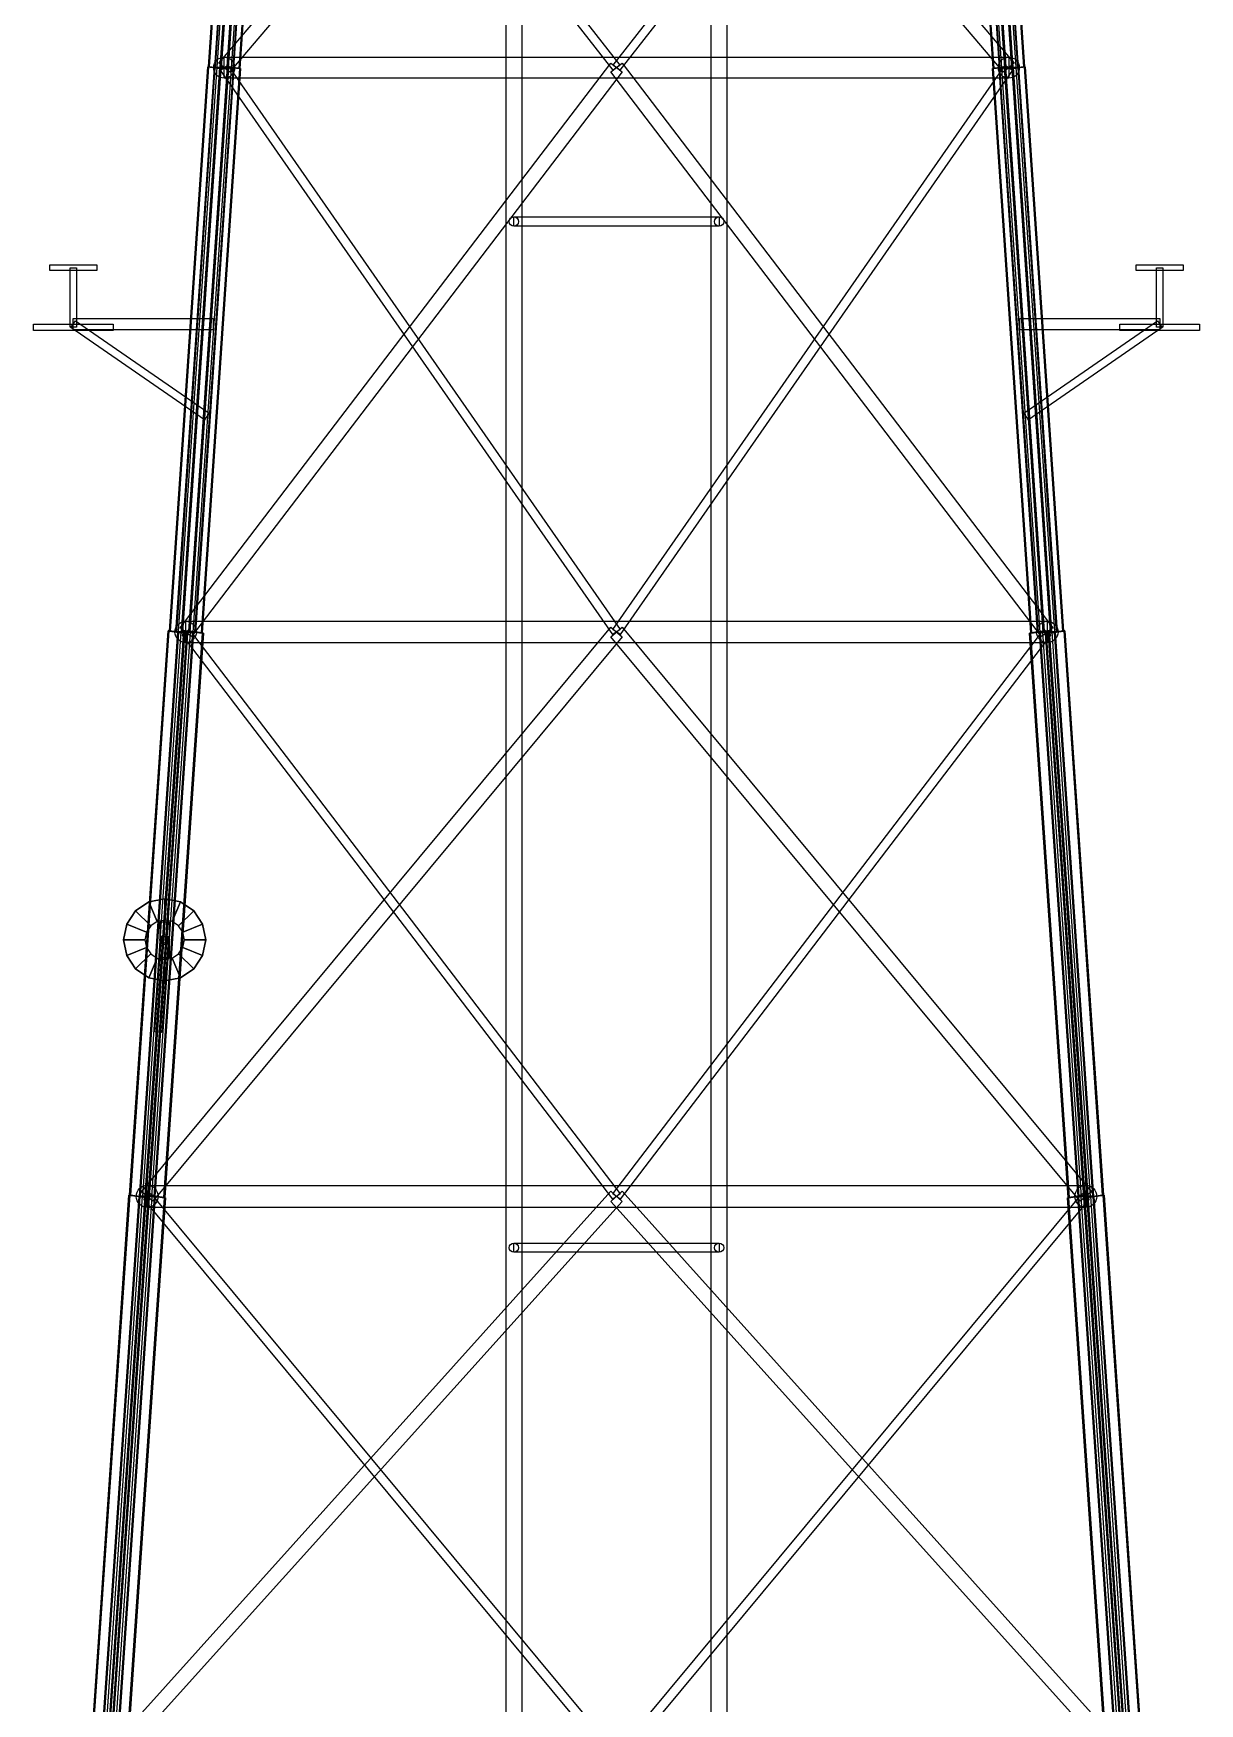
# Model space of a CAD drawing. Header units: millimetres. Extents: x -48000 to 1060615, y -2000 to 333000.
# Drawn here: x -11367 to 11367, y 131114 to 163668 of the extents above; entities that cross this region are included whole.
import ezdxf

# ---------------------------------------------------------------- set-up
doc = ezdxf.new("R2010")
doc.units = ezdxf.units.MM
doc.layers.add('D-STR-CORE', color=7, linetype='Continuous', lineweight=25)
doc.layers.add('D-STR-STRC', color=7, linetype='Continuous', lineweight=25)

msp = doc.modelspace()

# ---------------------------------------------------------------- linework, layer by layer
at = {"layer": 'D-STR-CORE'}
for points in [[(-2160, 18300), (-1840, 18300), (-1840, 224550), (-2160, 224550)], [(-2160, 18300), (-1840, 18300), (-1840, 224550), (-2160, 224550)], [(1840, 18300), (2160, 18300), (2160, 224550), (1840, 224550)], [(1840, 18300), (2160, 18300), (2160, 224550), (1840, 224550)], [(-2000, 160090), (2000, 160090), (2000, 159910), (-2000, 159910)], [(2000, 159910), (-2000, 159910), (-2000, 160090), (2000, 160090)], [(-2000, 140090), (2000, 140090), (2000, 139910), (-2000, 139910)], [(2000, 139910), (-2000, 139910), (-2000, 140090), (2000, 140090)]]:
    msp.add_lwpolyline(points, close=True, dxfattribs=at)
for centre in [(-2000, 160000), (2000, 160000), (-2000, 140000), (2000, 140000)]:
    msp.add_circle(centre, 90, dxfattribs=at)
at = {"layer": 'D-STR-STRC'}
for points in [[(-7721.06, 162984.02), (-7956.37, 163015.98), (-7345.35, 172015.98), (-7110.04, 171984.02)], [(-7956.37, 163015.98), (-7943.64, 163015.98), (-7332.62, 172015.98), (-7345.35, 172015.98)], [(-7943.64, 163015.98), (-7956.37, 163015.98), (-7345.35, 172015.98), (-7332.62, 172015.98)], [(-7956.37, 163015.98), (-7721.06, 162984.02), (-7110.04, 171984.02), (-7345.35, 172015.98)], [(-7943.64, 163015.98), (-7830.91, 163000.67), (-7219.9, 172000.67), (-7332.62, 172015.98)], [(-7830.91, 163000.67), (-7943.64, 163015.98), (-7332.62, 172015.98), (-7219.9, 172000.67)], [(-7830.91, 163000.67), (-7475.1, 163000.67), (-6864.08, 172000.67), (-7219.9, 172000.67)], [(-7475.1, 163000.67), (-7830.91, 163000.67), (-7219.9, 172000.67), (-6864.08, 172000.67)], [(-7465.24, 162999.33), (-7821.06, 162999.33), (-7210.04, 171999.33), (-6854.23, 171999.33)], [(-7821.06, 162999.33), (-7708.33, 162984.02), (-7097.32, 171984.02), (-7210.04, 171999.33)], [(-7708.33, 162984.02), (-7821.06, 162999.33), (-7210.04, 171999.33), (-7097.32, 171984.02)], [(-7821.06, 162999.33), (-7465.24, 162999.33), (-6854.23, 171999.33), (-7210.04, 171999.33)], [(-7782.57, 163009.13), (-7171.55, 172009.13), (-6902.57, 171990.87), (-7513.59, 162990.87)], [(-6902.57, 171990.87), (-7513.59, 162990.87), (-7782.57, 163009.13), (-7171.55, 172009.13)], [(-7750.8, 163087.29), (-102.72, 172087.29), (102.72, 171912.71), (-7545.36, 162912.71)], [(102.72, 171912.71), (-7545.36, 162912.71), (-7750.8, 163087.29), (-102.72, 172087.29)], [(-7728.77, 163005.48), (-7117.76, 172005.48), (-6956.37, 171994.52), (-7567.39, 162994.52)], [(-6956.37, 171994.52), (-7567.39, 162994.52), (-7728.77, 163005.48), (-7117.76, 172005.48)], [(-7708.33, 162984.02), (-7721.06, 162984.02), (-7110.04, 171984.02), (-7097.32, 171984.02)], [(-7721.06, 162984.02), (-7708.33, 162984.02), (-7097.32, 171984.02), (-7110.04, 171984.02)], [(-7475.1, 163000.67), (-7587.82, 163015.98), (-6976.81, 172015.98), (-6864.08, 172000.67)], [(-7587.82, 163015.98), (-7575.1, 163015.98), (-6964.08, 172015.98), (-6976.81, 172015.98)], [(-7575.1, 163015.98), (-7587.82, 163015.98), (-6976.81, 172015.98), (-6964.08, 172015.98)], [(-7587.82, 163015.98), (-7475.1, 163000.67), (-6864.08, 172000.67), (-6976.81, 172015.98)], [(-7575.1, 163015.98), (-7339.79, 162984.02), (-6728.77, 171984.02), (-6964.08, 172015.98)], [(-7339.79, 162984.02), (-7575.1, 163015.98), (-6964.08, 172015.98), (-6728.77, 171984.02)], [(-7352.52, 162984.02), (-7465.24, 162999.33), (-6854.23, 171999.33), (-6741.5, 171984.02)], [(-7465.24, 162999.33), (-7352.52, 162984.02), (-6741.5, 171984.02), (-6854.23, 171999.33)], [(-7339.79, 162984.02), (-7352.52, 162984.02), (-6741.5, 171984.02), (-6728.77, 171984.02)], [(-7352.52, 162984.02), (-7339.79, 162984.02), (-6728.77, 171984.02), (-6741.5, 171984.02)], [(-6973.35, 172049.82), (63.72, 163049.82), (-63.72, 162950.18), (-7100.78, 171950.18)], [(-63.72, 162950.18), (-7100.78, 171950.18), (-6973.35, 172049.82), (63.72, 163049.82)], [(102.72, 172087.29), (7750.8, 163087.29), (7545.36, 162912.71), (-102.72, 171912.71)], [(7545.36, 162912.71), (-102.72, 171912.71), (102.72, 172087.29), (7750.8, 163087.29)], [(-63.72, 163049.82), (6973.35, 172049.82), (7100.78, 171950.18), (63.72, 162950.18)], [(7100.78, 171950.18), (63.72, 162950.18), (-63.72, 163049.82), (6973.35, 172049.82)], [(7339.79, 162984.02), (7575.1, 163015.98), (6964.08, 172015.98), (6728.77, 171984.02)], [(7575.1, 163015.98), (7339.79, 162984.02), (6728.77, 171984.02), (6964.08, 172015.98)], [(7352.52, 162984.02), (7339.79, 162984.02), (6728.77, 171984.02), (6741.5, 171984.02)], [(7339.79, 162984.02), (7352.52, 162984.02), (6741.5, 171984.02), (6728.77, 171984.02)], [(7465.24, 162999.33), (7352.52, 162984.02), (6741.5, 171984.02), (6854.23, 171999.33)], [(7352.52, 162984.02), (7465.24, 162999.33), (6854.23, 171999.33), (6741.5, 171984.02)], [(7821.06, 162999.33), (7465.24, 162999.33), (6854.23, 171999.33), (7210.04, 171999.33)], [(7465.24, 162999.33), (7821.06, 162999.33), (7210.04, 171999.33), (6854.23, 171999.33)], [(7587.82, 163015.98), (7475.1, 163000.67), (6864.08, 172000.67), (6976.81, 172015.98)], [(7475.1, 163000.67), (7587.82, 163015.98), (6976.81, 172015.98), (6864.08, 172000.67)], [(7475.1, 163000.67), (7830.91, 163000.67), (7219.9, 172000.67), (6864.08, 172000.67)], [(7830.91, 163000.67), (7475.1, 163000.67), (6864.08, 172000.67), (7219.9, 172000.67)], [(7513.59, 162990.87), (6902.57, 171990.87), (7171.55, 172009.13), (7782.57, 163009.13)], [(7171.55, 172009.13), (7782.57, 163009.13), (7513.59, 162990.87), (6902.57, 171990.87)], [(7567.39, 162994.52), (6956.37, 171994.52), (7117.76, 172005.48), (7728.77, 163005.48)], [(7117.76, 172005.48), (7728.77, 163005.48), (7567.39, 162994.52), (6956.37, 171994.52)], [(7575.1, 163015.98), (7587.82, 163015.98), (6976.81, 172015.98), (6964.08, 172015.98)], [(7587.82, 163015.98), (7575.1, 163015.98), (6964.08, 172015.98), (6976.81, 172015.98)], [(7708.33, 162984.02), (7821.06, 162999.33), (7210.04, 171999.33), (7097.32, 171984.02)], [(7821.06, 162999.33), (7708.33, 162984.02), (7097.32, 171984.02), (7210.04, 171999.33)], [(7721.06, 162984.02), (7708.33, 162984.02), (7097.32, 171984.02), (7110.04, 171984.02)], [(7708.33, 162984.02), (7721.06, 162984.02), (7110.04, 171984.02), (7097.32, 171984.02)], [(7956.37, 163015.98), (7721.06, 162984.02), (7110.04, 171984.02), (7345.35, 172015.98)], [(7721.06, 162984.02), (7956.37, 163015.98), (7345.35, 172015.98), (7110.04, 171984.02)], [(7830.91, 163000.67), (7943.64, 163015.98), (7332.62, 172015.98), (7219.9, 172000.67)], [(7943.64, 163015.98), (7830.91, 163000.67), (7219.9, 172000.67), (7332.62, 172015.98)], [(7943.64, 163015.98), (7956.37, 163015.98), (7345.35, 172015.98), (7332.62, 172015.98)], [(7956.37, 163015.98), (7943.64, 163015.98), (7332.62, 172015.98), (7345.35, 172015.98)], [(-7648.08, 163204), (7648.08, 163204), (7648.08, 162796), (-7648.08, 162796)], [(7648.08, 162796), (-7648.08, 162796), (-7648.08, 163204), (7648.08, 163204)], [(-8473.42, 151983.43), (-8716.4, 152016.57), (-7966.43, 163016.57), (-7723.45, 162983.43)], [(-8716.4, 152016.57), (-8703.67, 152016.57), (-7953.7, 163016.57), (-7966.43, 163016.57)], [(-8703.67, 152016.57), (-8716.4, 152016.57), (-7966.43, 163016.57), (-7953.7, 163016.57)], [(-8716.4, 152016.57), (-8473.42, 151983.43), (-7723.45, 162983.43), (-7966.43, 163016.57)], [(-8703.67, 152016.57), (-8587.11, 152000.67), (-7837.14, 163000.67), (-7953.7, 163016.57)], [(-8587.11, 152000.67), (-8703.67, 152016.57), (-7953.7, 163016.57), (-7837.14, 163000.67)], [(-8587.11, 152000.67), (-8218.85, 152000.67), (-7468.88, 163000.67), (-7837.14, 163000.67)], [(-8218.85, 152000.67), (-8587.11, 152000.67), (-7837.14, 163000.67), (-7468.88, 163000.67)], [(-8208.99, 151999.33), (-8577.25, 151999.33), (-7827.28, 162999.33), (-7459.02, 162999.33)], [(-8577.25, 151999.33), (-8460.69, 151983.43), (-7710.72, 162983.43), (-7827.28, 162999.33)], [(-8460.69, 151983.43), (-8577.25, 151999.33), (-7827.28, 162999.33), (-7710.72, 162983.43)], [(-8577.25, 151999.33), (-8208.99, 151999.33), (-7459.02, 162999.33), (-7827.28, 162999.33)], [(-8536.93, 152009.47), (-7786.96, 163009.47), (-7509.2, 162990.53), (-8259.17, 151990.53)], [(-7509.2, 162990.53), (-8259.17, 151990.53), (-8536.93, 152009.47), (-7786.96, 163009.47)], [(-8508.69, 152084.47), (-110.64, 163084.47), (110.64, 162915.53), (-8287.41, 151915.53)], [(110.64, 162915.53), (-8287.41, 151915.53), (-8508.69, 152084.47), (-110.64, 163084.47)], [(-8481.38, 152005.68), (-7731.41, 163005.68), (-7564.75, 162994.32), (-8314.72, 151994.32)], [(-7564.75, 162994.32), (-8314.72, 151994.32), (-8481.38, 152005.68), (-7731.41, 163005.68)], [(-8460.69, 151983.43), (-8473.42, 151983.43), (-7723.45, 162983.43), (-7710.72, 162983.43)], [(-8473.42, 151983.43), (-8460.69, 151983.43), (-7710.72, 162983.43), (-7723.45, 162983.43)], [(-8218.85, 152000.67), (-8335.41, 152016.57), (-7585.44, 163016.57), (-7468.88, 163000.67)], [(-8335.41, 152016.57), (-8322.68, 152016.57), (-7572.71, 163016.57), (-7585.44, 163016.57)], [(-8322.68, 152016.57), (-8335.41, 152016.57), (-7585.44, 163016.57), (-7572.71, 163016.57)], [(-8335.41, 152016.57), (-8218.85, 152000.67), (-7468.88, 163000.67), (-7585.44, 163016.57)], [(-8322.68, 152016.57), (-8079.7, 151983.43), (-7329.73, 162983.43), (-7572.71, 163016.57)], [(-8079.7, 151983.43), (-8322.68, 152016.57), (-7572.71, 163016.57), (-7329.73, 162983.43)], [(-8092.43, 151983.43), (-8208.99, 151999.33), (-7459.02, 162999.33), (-7342.46, 162983.43)], [(-8208.99, 151999.33), (-8092.43, 151983.43), (-7342.46, 162983.43), (-7459.02, 162999.33)], [(-8079.7, 151983.43), (-8092.43, 151983.43), (-7342.46, 162983.43), (-7329.73, 162983.43)], [(-8092.43, 151983.43), (-8079.7, 151983.43), (-7329.73, 162983.43), (-7342.46, 162983.43)], [(-7723.45, 162983.43), (-7966.43, 163016.57), (-7953.7, 163016.57), (-7837.14, 163000.67), (-7468.88, 163000.67), (-7585.44, 163016.57), (-7572.71, 163016.57), (-7329.73, 162983.43), (-7342.46, 162983.43), (-7459.02, 162999.33), (-7827.28, 162999.33), (-7710.72, 162983.43)], [(-7329.73, 162983.43), (-7572.71, 163016.57), (-7585.44, 163016.57), (-7468.88, 163000.67), (-7837.14, 163000.67), (-7953.7, 163016.57), (-7966.43, 163016.57), (-7723.45, 162983.43), (-7710.72, 162983.43), (-7827.28, 162999.33), (-7459.02, 162999.33), (-7342.46, 162983.43)], [(-7721.06, 162984.02), (-7956.37, 163015.98), (-7943.64, 163015.98), (-7830.91, 163000.67), (-7475.1, 163000.67), (-7587.82, 163015.98), (-7575.1, 163015.98), (-7339.79, 162984.02), (-7352.52, 162984.02), (-7465.24, 162999.33), (-7821.06, 162999.33), (-7708.33, 162984.02)], [(-7339.79, 162984.02), (-7575.1, 163015.98), (-7587.82, 163015.98), (-7475.1, 163000.67), (-7830.91, 163000.67), (-7943.64, 163015.98), (-7956.37, 163015.98), (-7721.06, 162984.02), (-7708.33, 162984.02), (-7821.06, 162999.33), (-7465.24, 162999.33), (-7352.52, 162984.02)], [(-7579.51, 163047.68), (68.57, 152047.68), (-68.57, 151952.32), (-7716.65, 162952.32)], [(-68.57, 151952.32), (-7716.65, 162952.32), (-7579.51, 163047.68), (68.57, 152047.68)], [(110.64, 163084.47), (8508.69, 152084.47), (8287.41, 151915.53), (-110.64, 162915.53)], [(8287.41, 151915.53), (-110.64, 162915.53), (110.64, 163084.47), (8508.69, 152084.47)], [(-68.57, 152047.68), (7579.51, 163047.68), (7716.65, 162952.32), (68.57, 151952.32)], [(7716.65, 162952.32), (68.57, 151952.32), (-68.57, 152047.68), (7579.51, 163047.68)], [(7329.73, 162983.43), (7572.71, 163016.57), (7585.44, 163016.57), (7468.88, 163000.67), (7837.14, 163000.67), (7953.7, 163016.57), (7966.43, 163016.57), (7723.45, 162983.43), (7710.72, 162983.43), (7827.28, 162999.33), (7459.02, 162999.33), (7342.46, 162983.43)], [(8079.7, 151983.43), (8322.68, 152016.57), (7572.71, 163016.57), (7329.73, 162983.43)], [(7723.45, 162983.43), (7966.43, 163016.57), (7953.7, 163016.57), (7837.14, 163000.67), (7468.88, 163000.67), (7585.44, 163016.57), (7572.71, 163016.57), (7329.73, 162983.43), (7342.46, 162983.43), (7459.02, 162999.33), (7827.28, 162999.33), (7710.72, 162983.43)], [(8322.68, 152016.57), (8079.7, 151983.43), (7329.73, 162983.43), (7572.71, 163016.57)], [(8092.43, 151983.43), (8079.7, 151983.43), (7329.73, 162983.43), (7342.46, 162983.43)], [(8079.7, 151983.43), (8092.43, 151983.43), (7342.46, 162983.43), (7329.73, 162983.43)], [(7339.79, 162984.02), (7575.1, 163015.98), (7587.82, 163015.98), (7475.1, 163000.67), (7830.91, 163000.67), (7943.64, 163015.98), (7956.37, 163015.98), (7721.06, 162984.02), (7708.33, 162984.02), (7821.06, 162999.33), (7465.24, 162999.33), (7352.52, 162984.02)], [(7721.06, 162984.02), (7956.37, 163015.98), (7943.64, 163015.98), (7830.91, 163000.67), (7475.1, 163000.67), (7587.82, 163015.98), (7575.1, 163015.98), (7339.79, 162984.02), (7352.52, 162984.02), (7465.24, 162999.33), (7821.06, 162999.33), (7708.33, 162984.02)], [(8208.99, 151999.33), (8092.43, 151983.43), (7342.46, 162983.43), (7459.02, 162999.33)], [(8092.43, 151983.43), (8208.99, 151999.33), (7459.02, 162999.33), (7342.46, 162983.43)], [(8577.25, 151999.33), (8208.99, 151999.33), (7459.02, 162999.33), (7827.28, 162999.33)], [(8208.99, 151999.33), (8577.25, 151999.33), (7827.28, 162999.33), (7459.02, 162999.33)], [(8335.41, 152016.57), (8218.85, 152000.67), (7468.88, 163000.67), (7585.44, 163016.57)], [(8218.85, 152000.67), (8335.41, 152016.57), (7585.44, 163016.57), (7468.88, 163000.67)], [(8218.85, 152000.67), (8587.11, 152000.67), (7837.14, 163000.67), (7468.88, 163000.67)], [(8587.11, 152000.67), (8218.85, 152000.67), (7468.88, 163000.67), (7837.14, 163000.67)], [(8259.17, 151990.53), (7509.2, 162990.53), (7786.96, 163009.47), (8536.93, 152009.47)], [(7786.96, 163009.47), (8536.93, 152009.47), (8259.17, 151990.53), (7509.2, 162990.53)], [(8314.72, 151994.32), (7564.75, 162994.32), (7731.41, 163005.68), (8481.38, 152005.68)], [(7731.41, 163005.68), (8481.38, 152005.68), (8314.72, 151994.32), (7564.75, 162994.32)], [(8322.68, 152016.57), (8335.41, 152016.57), (7585.44, 163016.57), (7572.71, 163016.57)], [(8335.41, 152016.57), (8322.68, 152016.57), (7572.71, 163016.57), (7585.44, 163016.57)], [(8460.69, 151983.43), (8577.25, 151999.33), (7827.28, 162999.33), (7710.72, 162983.43)], [(8577.25, 151999.33), (8460.69, 151983.43), (7710.72, 162983.43), (7827.28, 162999.33)], [(8473.42, 151983.43), (8460.69, 151983.43), (7710.72, 162983.43), (7723.45, 162983.43)], [(8460.69, 151983.43), (8473.42, 151983.43), (7723.45, 162983.43), (7710.72, 162983.43)], [(8716.4, 152016.57), (8473.42, 151983.43), (7723.45, 162983.43), (7966.43, 163016.57)], [(8473.42, 151983.43), (8716.4, 152016.57), (7966.43, 163016.57), (7723.45, 162983.43)], [(8587.11, 152000.67), (8703.67, 152016.57), (7953.7, 163016.57), (7837.14, 163000.67)], [(8703.67, 152016.57), (8587.11, 152000.67), (7837.14, 163000.67), (7953.7, 163016.57)], [(8703.67, 152016.57), (8716.4, 152016.57), (7966.43, 163016.57), (7953.7, 163016.57)], [(8716.4, 152016.57), (8703.67, 152016.57), (7953.7, 163016.57), (7966.43, 163016.57)], [(-11048.59, 159155), (-10129.36, 159155), (-10129.36, 159045), (-11048.59, 159045)], [(-10129.36, 159045), (-11048.59, 159045), (-11048.59, 159155), (-10129.36, 159155)], [(-10648.97, 157940), (-10648.97, 159100), (-10528.97, 159100), (-10528.97, 157940)], [(-10648.97, 157940), (-10648.97, 159100), (-10528.97, 159100), (-10528.97, 157940)], [(10129.36, 159155), (11048.59, 159155), (11048.59, 159045), (10129.36, 159045)], [(11048.59, 159045), (10129.36, 159045), (10129.36, 159155), (11048.59, 159155)], [(10528.97, 157940), (10528.97, 159100), (10648.97, 159100), (10648.97, 157940)], [(10528.97, 157940), (10528.97, 159100), (10648.97, 159100), (10648.97, 157940)], [(-11366.79, 157880), (-11366.79, 158000), (-9811.16, 158000), (-9811.16, 157880)], [(-11366.79, 157880), (-11366.79, 158000), (-9811.16, 158000), (-9811.16, 157880)], [(-8029.9, 156134.19), (-10634.46, 157934.19), (-10543.49, 158065.81), (-7938.94, 156265.81)], [(-8029.9, 156134.19), (-10634.46, 157934.19), (-10543.49, 158065.81), (-7938.94, 156265.81)], [(-7861.7, 157890), (-10588.97, 157890), (-10588.97, 158110), (-7861.7, 158110)], [(-7861.7, 157890), (-10588.97, 157890), (-10588.97, 158110), (-7861.7, 158110)], [(7861.7, 158110), (10588.97, 158110), (10588.97, 157890), (7861.7, 157890)], [(7861.7, 158110), (10588.97, 158110), (10588.97, 157890), (7861.7, 157890)], [(7938.94, 156265.81), (10543.49, 158065.81), (10634.46, 157934.19), (8029.9, 156134.19)], [(7938.94, 156265.81), (10543.49, 158065.81), (10634.46, 157934.19), (8029.9, 156134.19)], [(9811.16, 157880), (9811.16, 158000), (11366.79, 158000), (11366.79, 157880)], [(9811.16, 157880), (9811.16, 158000), (11366.79, 158000), (11366.79, 157880)], [(-9259.37, 141091.83), (-110.4, 152091.83), (110.4, 151908.17), (-9038.56, 140908.17)], [(110.4, 151908.17), (-9038.56, 140908.17), (-9259.37, 141091.83), (-110.4, 152091.83)], [(-8329.57, 152052.28), (68.48, 141052.28), (-68.48, 140947.72), (-8466.53, 151947.72)], [(-68.48, 140947.72), (-8466.53, 151947.72), (-8329.57, 152052.28), (68.48, 141052.28)], [(-8398.05, 152209.5), (8398.05, 152209.5), (8398.05, 151790.5), (-8398.05, 151790.5)], [(8398.05, 151790.5), (-8398.05, 151790.5), (-8398.05, 152209.5), (8398.05, 152209.5)], [(110.4, 152091.83), (9259.37, 141091.83), (9038.56, 140908.17), (-110.4, 151908.17)], [(9038.56, 140908.17), (-110.4, 151908.17), (110.4, 152091.83), (9259.37, 141091.83)], [(-68.48, 141052.28), (8329.57, 152052.28), (8466.53, 151947.72), (68.48, 140947.72)], [(8466.53, 151947.72), (68.48, 140947.72), (-68.48, 141052.28), (8329.57, 152052.28)], [(-9129.51, 140975.16), (-9493.36, 141024.84), (-8742.44, 152024.84), (-8378.59, 151975.16)], [(-9493.36, 141024.84), (-9476.39, 141024.84), (-8725.47, 152024.84), (-8742.44, 152024.84)], [(-9476.39, 141024.84), (-9493.36, 141024.84), (-8742.44, 152024.84), (-8725.47, 152024.84)], [(-9493.36, 141024.84), (-9129.51, 140975.16), (-8378.59, 151975.16), (-8742.44, 152024.84)], [(-9476.39, 141024.84), (-9300.8, 141000.86), (-8549.88, 152000.86), (-8725.47, 152024.84)], [(-9300.8, 141000.86), (-9476.39, 141024.84), (-8725.47, 152024.84), (-8549.88, 152000.86)], [(-9300.8, 141000.86), (-9009.81, 141000.86), (-8258.89, 152000.86), (-8549.88, 152000.86)], [(-9009.81, 141000.86), (-9300.8, 141000.86), (-8549.88, 152000.86), (-8258.89, 152000.86)], [(-9292.23, 141009.78), (-8541.32, 152009.78), (-8254.78, 151990.22), (-9005.7, 140990.22)], [(-8254.78, 151990.22), (-9005.7, 140990.22), (-9292.23, 141009.78), (-8541.32, 152009.78)], [(-8997.14, 140999.14), (-9288.13, 140999.14), (-8537.21, 151999.14), (-8246.22, 151999.14)], [(-9288.13, 140999.14), (-9112.54, 140975.16), (-8361.62, 151975.16), (-8537.21, 151999.14)], [(-9112.54, 140975.16), (-9288.13, 140999.14), (-8537.21, 151999.14), (-8361.62, 151975.16)], [(-9288.13, 140999.14), (-8997.14, 140999.14), (-8246.22, 151999.14), (-8537.21, 151999.14)], [(-9234.93, 141005.87), (-8484.01, 152005.87), (-8312.09, 151994.13), (-9063.01, 140994.13)], [(-8312.09, 151994.13), (-9063.01, 140994.13), (-9234.93, 141005.87), (-8484.01, 152005.87)], [(-9009.81, 141000.86), (-9185.4, 141024.84), (-8434.48, 152024.84), (-8258.89, 152000.86)], [(-9185.4, 141024.84), (-9168.43, 141024.84), (-8417.51, 152024.84), (-8434.48, 152024.84)], [(-9168.43, 141024.84), (-9185.4, 141024.84), (-8434.48, 152024.84), (-8417.51, 152024.84)], [(-9185.4, 141024.84), (-9009.81, 141000.86), (-8258.89, 152000.86), (-8434.48, 152024.84)], [(-9168.43, 141024.84), (-8804.58, 140975.16), (-8053.66, 151975.16), (-8417.51, 152024.84)], [(-8804.58, 140975.16), (-9168.43, 141024.84), (-8417.51, 152024.84), (-8053.66, 151975.16)], [(-9112.54, 140975.16), (-9129.51, 140975.16), (-8378.59, 151975.16), (-8361.62, 151975.16)], [(-9129.51, 140975.16), (-9112.54, 140975.16), (-8361.62, 151975.16), (-8378.59, 151975.16)], [(-8821.55, 140975.16), (-8997.14, 140999.14), (-8246.22, 151999.14), (-8070.63, 151975.16)], [(-8997.14, 140999.14), (-8821.55, 140975.16), (-8070.63, 151975.16), (-8246.22, 151999.14)], [(-8804.58, 140975.16), (-8821.55, 140975.16), (-8070.63, 151975.16), (-8053.66, 151975.16)], [(-8821.55, 140975.16), (-8804.58, 140975.16), (-8053.66, 151975.16), (-8070.63, 151975.16)], [(-8378.59, 151975.16), (-8742.44, 152024.84), (-8725.47, 152024.84), (-8549.88, 152000.86), (-8258.89, 152000.86), (-8434.48, 152024.84), (-8417.51, 152024.84), (-8053.66, 151975.16), (-8070.63, 151975.16), (-8246.22, 151999.14), (-8537.21, 151999.14), (-8361.62, 151975.16)], [(-8053.66, 151975.16), (-8417.51, 152024.84), (-8434.48, 152024.84), (-8258.89, 152000.86), (-8549.88, 152000.86), (-8725.47, 152024.84), (-8742.44, 152024.84), (-8378.59, 151975.16), (-8361.62, 151975.16), (-8537.21, 151999.14), (-8246.22, 151999.14), (-8070.63, 151975.16)], [(-8473.42, 151983.43), (-8716.4, 152016.57), (-8703.67, 152016.57), (-8587.11, 152000.67), (-8218.85, 152000.67), (-8335.41, 152016.57), (-8322.68, 152016.57), (-8079.7, 151983.43), (-8092.43, 151983.43), (-8208.99, 151999.33), (-8577.25, 151999.33), (-8460.69, 151983.43)], [(-8079.7, 151983.43), (-8322.68, 152016.57), (-8335.41, 152016.57), (-8218.85, 152000.67), (-8587.11, 152000.67), (-8703.67, 152016.57), (-8716.4, 152016.57), (-8473.42, 151983.43), (-8460.69, 151983.43), (-8577.25, 151999.33), (-8208.99, 151999.33), (-8092.43, 151983.43)], [(8053.66, 151975.16), (8417.51, 152024.84), (8434.48, 152024.84), (8258.89, 152000.86), (8549.88, 152000.86), (8725.47, 152024.84), (8742.44, 152024.84), (8378.59, 151975.16), (8361.62, 151975.16), (8537.21, 151999.14), (8246.22, 151999.14), (8070.63, 151975.16)], [(8804.58, 140975.16), (9168.43, 141024.84), (8417.51, 152024.84), (8053.66, 151975.16)], [(8378.59, 151975.16), (8742.44, 152024.84), (8725.47, 152024.84), (8549.88, 152000.86), (8258.89, 152000.86), (8434.48, 152024.84), (8417.51, 152024.84), (8053.66, 151975.16), (8070.63, 151975.16), (8246.22, 151999.14), (8537.21, 151999.14), (8361.62, 151975.16)], [(9168.43, 141024.84), (8804.58, 140975.16), (8053.66, 151975.16), (8417.51, 152024.84)], [(8821.55, 140975.16), (8804.58, 140975.16), (8053.66, 151975.16), (8070.63, 151975.16)], [(8804.58, 140975.16), (8821.55, 140975.16), (8070.63, 151975.16), (8053.66, 151975.16)], [(8997.14, 140999.14), (8821.55, 140975.16), (8070.63, 151975.16), (8246.22, 151999.14)], [(8821.55, 140975.16), (8997.14, 140999.14), (8246.22, 151999.14), (8070.63, 151975.16)], [(8079.7, 151983.43), (8322.68, 152016.57), (8335.41, 152016.57), (8218.85, 152000.67), (8587.11, 152000.67), (8703.67, 152016.57), (8716.4, 152016.57), (8473.42, 151983.43), (8460.69, 151983.43), (8577.25, 151999.33), (8208.99, 151999.33), (8092.43, 151983.43)], [(8473.42, 151983.43), (8716.4, 152016.57), (8703.67, 152016.57), (8587.11, 152000.67), (8218.85, 152000.67), (8335.41, 152016.57), (8322.68, 152016.57), (8079.7, 151983.43), (8092.43, 151983.43), (8208.99, 151999.33), (8577.25, 151999.33), (8460.69, 151983.43)], [(9288.13, 140999.14), (8997.14, 140999.14), (8246.22, 151999.14), (8537.21, 151999.14)], [(8997.14, 140999.14), (9288.13, 140999.14), (8537.21, 151999.14), (8246.22, 151999.14)], [(9005.7, 140990.22), (8254.78, 151990.22), (8541.32, 152009.78), (9292.23, 141009.78)], [(8541.32, 152009.78), (9292.23, 141009.78), (9005.7, 140990.22), (8254.78, 151990.22)], [(9185.4, 141024.84), (9009.81, 141000.86), (8258.89, 152000.86), (8434.48, 152024.84)], [(9009.81, 141000.86), (9185.4, 141024.84), (8434.48, 152024.84), (8258.89, 152000.86)], [(9009.81, 141000.86), (9300.8, 141000.86), (8549.88, 152000.86), (8258.89, 152000.86)], [(9300.8, 141000.86), (9009.81, 141000.86), (8258.89, 152000.86), (8549.88, 152000.86)], [(9063.01, 140994.13), (8312.09, 151994.13), (8484.01, 152005.87), (9234.93, 141005.87)], [(8484.01, 152005.87), (9234.93, 141005.87), (9063.01, 140994.13), (8312.09, 151994.13)], [(9112.54, 140975.16), (9288.13, 140999.14), (8537.21, 151999.14), (8361.62, 151975.16)], [(9288.13, 140999.14), (9112.54, 140975.16), (8361.62, 151975.16), (8537.21, 151999.14)], [(9129.51, 140975.16), (9112.54, 140975.16), (8361.62, 151975.16), (8378.59, 151975.16)], [(9112.54, 140975.16), (9129.51, 140975.16), (8378.59, 151975.16), (8361.62, 151975.16)], [(9493.36, 141024.84), (9129.51, 140975.16), (8378.59, 151975.16), (8742.44, 152024.84)], [(9129.51, 140975.16), (9493.36, 141024.84), (8742.44, 152024.84), (8378.59, 151975.16)], [(9168.43, 141024.84), (9185.4, 141024.84), (8434.48, 152024.84), (8417.51, 152024.84)], [(9185.4, 141024.84), (9168.43, 141024.84), (8417.51, 152024.84), (8434.48, 152024.84)], [(9300.8, 141000.86), (9476.39, 141024.84), (8725.47, 152024.84), (8549.88, 152000.86)], [(9476.39, 141024.84), (9300.8, 141000.86), (8549.88, 152000.86), (8725.47, 152024.84)], [(9476.39, 141024.84), (9493.36, 141024.84), (8742.44, 152024.84), (8725.47, 152024.84)], [(9493.36, 141024.84), (9476.39, 141024.84), (8725.47, 152024.84), (8742.44, 152024.84)], [(-8007.64, 146000), (-8068.54, 146306.15), (-8241.96, 146565.69), (-8501.49, 146739.1), (-8807.64, 146800), (-9113.79, 146739.1), (-9373.33, 146565.69), (-9546.74, 146306.15), (-9607.64, 146000), (-9546.74, 145693.85), (-9373.33, 145434.31), (-9113.79, 145260.9), (-8807.64, 145200), (-8501.49, 145260.9), (-8241.96, 145434.31), (-8068.54, 145693.85)], [(-9079.17, 146271.53), (-9162.41, 146146.95), (-9546.74, 146306.15), (-9373.33, 146565.69)], [(-8954.59, 146354.77), (-9079.17, 146271.53), (-9373.33, 146565.69), (-9113.79, 146739.1)], [(-8807.64, 146384), (-8954.59, 146354.77), (-9113.79, 146739.1), (-8807.64, 146800)], [(-8660.69, 146354.77), (-8807.64, 146384), (-8807.64, 146800), (-8501.49, 146739.1)], [(-8536.11, 146271.53), (-8660.69, 146354.77), (-8501.49, 146739.1), (-8241.96, 146565.69)], [(-8452.87, 146146.95), (-8536.11, 146271.53), (-8241.96, 146565.69), (-8068.54, 146306.15)], [(-9162.41, 146146.95), (-9191.64, 146000), (-9607.64, 146000), (-9546.74, 146306.15)], [(-8423.64, 146000), (-8452.87, 146146.95), (-8536.11, 146271.53), (-8660.69, 146354.77), (-8807.64, 146384), (-8954.59, 146354.77), (-9079.17, 146271.53), (-9162.41, 146146.95), (-9191.64, 146000), (-9162.41, 145853.05), (-9079.17, 145728.47), (-8954.59, 145645.23), (-8807.64, 145616), (-8660.69, 145645.23), (-8536.11, 145728.47), (-8452.87, 145853.05)], [(-8892.64, 145650), (-8892.64, 146350), (-8722.64, 146350), (-8722.64, 145650)], [(-8423.64, 146000), (-8452.87, 146146.95), (-8068.54, 146306.15), (-8007.64, 146000)], [(-9191.64, 146000), (-9162.41, 145853.05), (-9546.74, 145693.85), (-9607.64, 146000)], [(-9162.41, 145853.05), (-9079.17, 145728.47), (-9373.33, 145434.31), (-9546.74, 145693.85)], [(-9000.36, 144204.77), (-8877.48, 146004.77), (-8737.8, 145995.23), (-8860.68, 144195.23)], [(-8536.11, 145728.47), (-8452.87, 145853.05), (-8068.54, 145693.85), (-8241.96, 145434.31)], [(-8452.87, 145853.05), (-8423.64, 146000), (-8007.64, 146000), (-8068.54, 145693.85)], [(-9079.17, 145728.47), (-8954.59, 145645.23), (-9113.79, 145260.9), (-9373.33, 145434.31)], [(-8954.59, 145645.23), (-8807.64, 145616), (-8807.64, 145200), (-9113.79, 145260.9)], [(-8807.64, 145616), (-8660.69, 145645.23), (-8501.49, 145260.9), (-8807.64, 145200)], [(-8660.69, 145645.23), (-8536.11, 145728.47), (-8241.96, 145434.31), (-8501.49, 145260.9)], [(-9879.94, 129974.4), (-10254.94, 130025.6), (-9503.91, 141025.6), (-9128.91, 140974.4)], [(-10254.94, 130025.6), (-10237.97, 130025.6), (-9486.94, 141025.6), (-9503.91, 141025.6)], [(-10237.97, 130025.6), (-10254.94, 130025.6), (-9503.91, 141025.6), (-9486.94, 141025.6)], [(-10254.94, 130025.6), (-9879.94, 129974.4), (-9128.91, 140974.4), (-9503.91, 141025.6)], [(-10237.97, 130025.6), (-10056.81, 130000.86), (-9305.77, 141000.86), (-9486.94, 141025.6)], [(-10056.81, 130000.86), (-10237.97, 130025.6), (-9486.94, 141025.6), (-9305.77, 141000.86)], [(-10056.81, 130000.86), (-9755.86, 130000.86), (-9004.83, 141000.86), (-9305.77, 141000.86)], [(-9755.86, 130000.86), (-10056.81, 130000.86), (-9305.77, 141000.86), (-9004.83, 141000.86)], [(-10047.66, 130010.08), (-9296.62, 141010.08), (-9001.31, 140989.92), (-9752.34, 129989.92)], [(-9001.31, 140989.92), (-9752.34, 129989.92), (-10047.66, 130010.08), (-9296.62, 141010.08)], [(-9743.19, 129999.14), (-10044.14, 129999.14), (-9293.11, 140999.14), (-8992.16, 140999.14)], [(-10044.14, 129999.14), (-9862.97, 129974.4), (-9111.94, 140974.4), (-9293.11, 140999.14)], [(-9862.97, 129974.4), (-10044.14, 129999.14), (-9293.11, 140999.14), (-9111.94, 140974.4)], [(-10044.14, 129999.14), (-9743.19, 129999.14), (-8992.16, 140999.14), (-9293.11, 140999.14)], [(-10010.01, 130099.01), (-110.01, 141099.01), (110.01, 140900.99), (-9789.99, 129900.99)], [(110.01, 140900.99), (-9789.99, 129900.99), (-10010.01, 130099.01), (-110.01, 141099.01)], [(-9988.59, 130006.05), (-9237.56, 141006.05), (-9060.37, 140993.95), (-9811.41, 129993.95)], [(-9060.37, 140993.95), (-9811.41, 129993.95), (-9988.59, 130006.05), (-9237.56, 141006.05)], [(-9755.86, 130000.86), (-9937.03, 130025.6), (-9186, 141025.6), (-9004.83, 141000.86)], [(-9937.03, 130025.6), (-9920.06, 130025.6), (-9169.03, 141025.6), (-9186, 141025.6)], [(-9920.06, 130025.6), (-9937.03, 130025.6), (-9186, 141025.6), (-9169.03, 141025.6)], [(-9937.03, 130025.6), (-9755.86, 130000.86), (-9004.83, 141000.86), (-9186, 141025.6)], [(-9920.06, 130025.6), (-9545.06, 129974.4), (-8794.02, 140974.4), (-9169.03, 141025.6)], [(-9545.06, 129974.4), (-9920.06, 130025.6), (-9169.03, 141025.6), (-8794.02, 140974.4)], [(-9862.97, 129974.4), (-9879.94, 129974.4), (-9128.91, 140974.4), (-9111.94, 140974.4)], [(-9879.94, 129974.4), (-9862.97, 129974.4), (-9111.94, 140974.4), (-9128.91, 140974.4)], [(-9562.03, 129974.4), (-9743.19, 129999.14), (-8992.16, 140999.14), (-8810.99, 140974.4)], [(-9743.19, 129999.14), (-9562.03, 129974.4), (-8810.99, 140974.4), (-8992.16, 140999.14)], [(-9545.06, 129974.4), (-9562.03, 129974.4), (-8810.99, 140974.4), (-8794.02, 140974.4)], [(-9562.03, 129974.4), (-9545.06, 129974.4), (-8794.02, 140974.4), (-8810.99, 140974.4)], [(-9128.91, 140974.4), (-9503.91, 141025.6), (-9486.94, 141025.6), (-9305.77, 141000.86), (-9004.83, 141000.86), (-9186, 141025.6), (-9169.03, 141025.6), (-8794.02, 140974.4), (-8810.99, 140974.4), (-8992.16, 140999.14), (-9293.11, 140999.14), (-9111.94, 140974.4)], [(-8794.02, 140974.4), (-9169.03, 141025.6), (-9186, 141025.6), (-9004.83, 141000.86), (-9305.77, 141000.86), (-9486.94, 141025.6), (-9503.91, 141025.6), (-9128.91, 140974.4), (-9111.94, 140974.4), (-9293.11, 140999.14), (-8992.16, 140999.14), (-8810.99, 140974.4)], [(-9129.51, 140975.16), (-9493.36, 141024.84), (-9476.39, 141024.84), (-9300.8, 141000.86), (-9009.81, 141000.86), (-9185.4, 141024.84), (-9168.43, 141024.84), (-8804.58, 140975.16), (-8821.55, 140975.16), (-8997.14, 140999.14), (-9288.13, 140999.14), (-9112.54, 140975.16)], [(-8804.58, 140975.16), (-9168.43, 141024.84), (-9185.4, 141024.84), (-9009.81, 141000.86), (-9300.8, 141000.86), (-9476.39, 141024.84), (-9493.36, 141024.84), (-9129.51, 140975.16), (-9112.54, 140975.16), (-9288.13, 140999.14), (-8997.14, 140999.14), (-8821.55, 140975.16)], [(-9080.7, 141056.78), (68.27, 130056.78), (-68.27, 129943.22), (-9217.24, 140943.22)], [(-68.27, 129943.22), (-9217.24, 140943.22), (-9080.7, 141056.78), (68.27, 130056.78)], [(-9148.97, 141215), (9148.97, 141215), (9148.97, 140785), (-9148.97, 140785)], [(9148.97, 140785), (-9148.97, 140785), (-9148.97, 141215), (9148.97, 141215)], [(110.01, 141099.01), (10010.01, 130099.01), (9789.99, 129900.99), (-110.01, 140900.99)], [(9789.99, 129900.99), (-110.01, 140900.99), (110.01, 141099.01), (10010.01, 130099.01)], [(-68.27, 130056.78), (9080.7, 141056.78), (9217.24, 140943.22), (68.27, 129943.22)], [(9217.24, 140943.22), (68.27, 129943.22), (-68.27, 130056.78), (9080.7, 141056.78)], [(8794.02, 140974.4), (9169.03, 141025.6), (9186, 141025.6), (9004.83, 141000.86), (9305.77, 141000.86), (9486.94, 141025.6), (9503.91, 141025.6), (9128.91, 140974.4), (9111.94, 140974.4), (9293.11, 140999.14), (8992.16, 140999.14), (8810.99, 140974.4)], [(9545.06, 129974.4), (9920.06, 130025.6), (9169.03, 141025.6), (8794.02, 140974.4)], [(9128.91, 140974.4), (9503.91, 141025.6), (9486.94, 141025.6), (9305.77, 141000.86), (9004.83, 141000.86), (9186, 141025.6), (9169.03, 141025.6), (8794.02, 140974.4), (8810.99, 140974.4), (8992.16, 140999.14), (9293.11, 140999.14), (9111.94, 140974.4)], [(9920.06, 130025.6), (9545.06, 129974.4), (8794.02, 140974.4), (9169.03, 141025.6)], [(9562.03, 129974.4), (9545.06, 129974.4), (8794.02, 140974.4), (8810.99, 140974.4)], [(9545.06, 129974.4), (9562.03, 129974.4), (8810.99, 140974.4), (8794.02, 140974.4)], [(8804.58, 140975.16), (9168.43, 141024.84), (9185.4, 141024.84), (9009.81, 141000.86), (9300.8, 141000.86), (9476.39, 141024.84), (9493.36, 141024.84), (9129.51, 140975.16), (9112.54, 140975.16), (9288.13, 140999.14), (8997.14, 140999.14), (8821.55, 140975.16)], [(9129.51, 140975.16), (9493.36, 141024.84), (9476.39, 141024.84), (9300.8, 141000.86), (9009.81, 141000.86), (9185.4, 141024.84), (9168.43, 141024.84), (8804.58, 140975.16), (8821.55, 140975.16), (8997.14, 140999.14), (9288.13, 140999.14), (9112.54, 140975.16)], [(9743.19, 129999.14), (9562.03, 129974.4), (8810.99, 140974.4), (8992.16, 140999.14)], [(9562.03, 129974.4), (9743.19, 129999.14), (8992.16, 140999.14), (8810.99, 140974.4)], [(10044.14, 129999.14), (9743.19, 129999.14), (8992.16, 140999.14), (9293.11, 140999.14)], [(9743.19, 129999.14), (10044.14, 129999.14), (9293.11, 140999.14), (8992.16, 140999.14)], [(9752.34, 129989.92), (9001.31, 140989.92), (9296.62, 141010.08), (10047.66, 130010.08)], [(9296.62, 141010.08), (10047.66, 130010.08), (9752.34, 129989.92), (9001.31, 140989.92)], [(9937.03, 130025.6), (9755.86, 130000.86), (9004.83, 141000.86), (9186, 141025.6)], [(9755.86, 130000.86), (9937.03, 130025.6), (9186, 141025.6), (9004.83, 141000.86)], [(9755.86, 130000.86), (10056.81, 130000.86), (9305.77, 141000.86), (9004.83, 141000.86)], [(10056.81, 130000.86), (9755.86, 130000.86), (9004.83, 141000.86), (9305.77, 141000.86)], [(9811.41, 129993.95), (9060.37, 140993.95), (9237.56, 141006.05), (9988.59, 130006.05)], [(9237.56, 141006.05), (9988.59, 130006.05), (9811.41, 129993.95), (9060.37, 140993.95)], [(9862.97, 129974.4), (10044.14, 129999.14), (9293.11, 140999.14), (9111.94, 140974.4)], [(10044.14, 129999.14), (9862.97, 129974.4), (9111.94, 140974.4), (9293.11, 140999.14)], [(9879.94, 129974.4), (9862.97, 129974.4), (9111.94, 140974.4), (9128.91, 140974.4)], [(9862.97, 129974.4), (9879.94, 129974.4), (9128.91, 140974.4), (9111.94, 140974.4)], [(10254.94, 130025.6), (9879.94, 129974.4), (9128.91, 140974.4), (9503.91, 141025.6)], [(9879.94, 129974.4), (10254.94, 130025.6), (9503.91, 141025.6), (9128.91, 140974.4)], [(9920.06, 130025.6), (9937.03, 130025.6), (9186, 141025.6), (9169.03, 141025.6)], [(9937.03, 130025.6), (9920.06, 130025.6), (9169.03, 141025.6), (9186, 141025.6)], [(10056.81, 130000.86), (10237.97, 130025.6), (9486.94, 141025.6), (9305.77, 141000.86)], [(10237.97, 130025.6), (10056.81, 130000.86), (9305.77, 141000.86), (9486.94, 141025.6)], [(10237.97, 130025.6), (10254.94, 130025.6), (9503.91, 141025.6), (9486.94, 141025.6)], [(10254.94, 130025.6), (10237.97, 130025.6), (9486.94, 141025.6), (9503.91, 141025.6)]]:
    msp.add_lwpolyline(points, close=True, dxfattribs=at)
for centre, radius in [((-7648.08, 163000), 204), ((7648.08, 163000), 204), ((-8398.05, 152000), 209.5), ((8398.05, 152000), 209.5), ((-8807.64, 146000), 95), ((-8807.64, 146000), 65), ((-9148.97, 141000), 215), ((9148.97, 141000), 215)]:
    msp.add_circle(centre, radius, dxfattribs=at)

doc.saveas('drawing.dxf')
